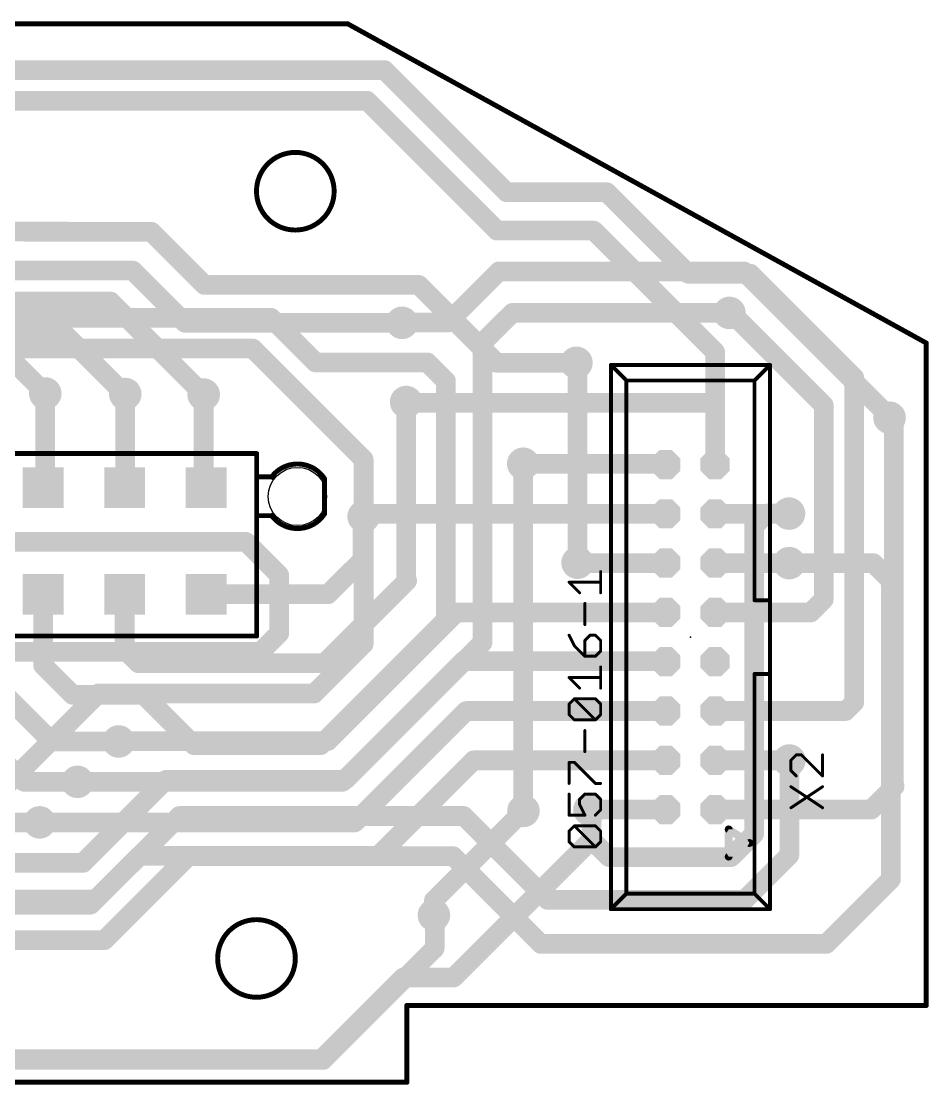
# Model space of a CAD drawing. Extents: x -4 to 118, y -3 to 69.
# Drawn here: x 71.3 to 118.1, y -2.8 to 52 of the extents above; entities that cross this region are included whole.
import ezdxf

# ---------------------------------------------------------------- set-up
doc = ezdxf.new("R2010")
doc.units = 0
for name, color, linetype in [('1', 22, 'CONTINUOUS'), ('16', 175, 'CONTINUOUS'), ('17', 82, 'CONTINUOUS'), ('18', 82, 'CONTINUOUS'), ('20', 7, 'CONTINUOUS'), ('21', 253, 'CONTINUOUS'), ('22', 253, 'CONTINUOUS'), ('23', 7, 'CONTINUOUS'), ('25', 253, 'CONTINUOUS'), ('27', 253, 'CONTINUOUS')]:
    doc.layers.add(name, color=color, linetype=linetype)

# ---------------------------------------------------------------- blocks, each defined once
blk = doc.blocks.new('SQUAREP')
blk.add_solid([(-0.5, -0.5), (0.5, -0.5), (-0.5, 0.5), (0.5, 0.5)])
blk = doc.blocks.new('OCTAGONP')
at = {"const_width": 0.5}
blk.add_lwpolyline([(-0.25, -0.1036), (-0.25, 0.1036), (-0.1036, 0.25), (0.1036, 0.25), (0.25, 0.1036), (0.25, -0.1036), (0.1036, -0.25), (-0.1036, -0.25), (-0.25, -0.1036), (-0.25, 0.1036)], dxfattribs=at)
blk = doc.blocks.new('ROUNDV')
at = {"const_width": 0.5}
blk.add_lwpolyline([(0, -0.25, 1), (0, 0.25, 1), (0, -0.25)], format="xyb", dxfattribs=at)

msp = doc.modelspace()

# ---------------------------------------------------------------- linework, layer by layer
at = {"layer": '1', "const_width": 1.016}
for points in [[(95.94, 39.13), (93.3, 36.49)], [(108.56, 39.13), (95.94, 39.13)], [(116.06, 31.63), (108.56, 39.13)], [(96.63, 36.99), (95.09, 35.45)], [(96.63, 36.99), (107.81, 36.99)], [(84.19, 36.74), (70.12, 36.74)], [(86.49, 34.44), (84.19, 36.74)], [(90.96, 36.49), (90.95, 36.48)], [(93.3, 36.49), (90.96, 36.49)], [(82.11, 35.16), (69.13, 35.16)], [(82.11, 35.16), (83.25, 35.16)], [(83.25, 35.16), (88.97, 29.44)], [(95.09, 35.45), (95.09, 20)], [(92.25, 34.44), (86.49, 34.44)], [(93.21, 33.48), (92.25, 34.44)], [(99.99, 34.36), (99.93, 34.42)], [(99.99, 24.12), (99.99, 34.36)], [(93.21, 21.17), (93.21, 33.48)], [(72.57, 32.84), (72.57, 28.102)], [(76.69, 32.81), (76.69, 28.022)], [(80.73, 32.78), (80.73, 28.122)], [(91.16, 32.4), (91.16, 23.24)], [(116.06, 31.59), (116.06, 31.63)], [(88.97, 29.44), (88.97, 26.5)], [(97.19, 29.22), (97.19, 11.34)], [(72.57, 28.102), (72.46, 27.992)], [(76.69, 28.022), (76.66, 27.992)], [(80.73, 28.122), (80.86, 27.992)], [(88.92, 26.45), (88.97, 26.5)], [(88.92, 24.28), (88.92, 26.45)], [(109.73, 26.65), (109.08, 26)], [(110.88, 26.65), (109.73, 26.65)], [(109.08, 26), (109.08, 10.14)], [(87.132, 22.492), (88.92, 24.28)], [(115.22, 24.1), (110.89, 24.1)], [(116.13, 23.19), (115.22, 24.1)], [(91.21, 23.19), (86.96, 18.94)], [(91.16, 23.24), (91.21, 23.19)], [(116.13, 7.81), (116.13, 23.19)], [(72.46, 22.492), (72.46, 18.83)], [(76.66, 22.492), (76.66, 19.65)], [(80.86, 22.492), (87.132, 22.492)], [(86.76, 14.72), (93.21, 21.17)], [(95.09, 20), (88.025, 12.935)], [(76.66, 19.65), (77.37, 18.94)], [(72.46, 18.83), (73.98, 17.31)], [(77.37, 18.94), (86.96, 18.94)], [(71.49, 12.83), (66.87, 17.45)], [(72.9, 14.91), (70.36, 17.45)], [(73.98, 17.31), (77.64, 17.31)], [(77.64, 17.31), (80.23, 14.72)], [(76.35, 14.91), (72.9, 14.91)], [(86.76, 14.72), (80.23, 14.72)], [(110.9, 9.05), (110.9, 13.93)], [(74.23, 12.83), (71.49, 12.83)], [(74.51, 8.65), (78.795, 12.935)], [(88.025, 12.935), (78.795, 12.935)], [(75.17, 6.76), (79.48, 11.07)], [(79.48, 11.07), (94.12, 11.07)], [(94.12, 11.07), (98.44, 6.75)], [(97.19, 11.34), (97.2, 11.33)], [(100.66, 11.398), (100.6, 11.398)], [(100.71, 11.348), (100.66, 11.398)], [(100.71, 9.85), (100.71, 11.348)], [(72.28, 10.74), (70.17, 10.74)], [(109.08, 10.14), (107.89, 8.95)], [(101.61, 8.95), (100.71, 9.85)], [(75.61, 4.67), (79.94, 9)], [(79.94, 9), (93.58, 9)], [(93.58, 9), (98.1, 4.48)], [(107.89, 8.95), (101.61, 8.95)], [(108.6, 6.75), (110.9, 9.05)], [(74.51, 8.65), (69.11, 8.65)], [(112.8, 4.48), (116.13, 7.81)], [(68.24, 6.76), (75.17, 6.76)], [(98.44, 6.75), (108.6, 6.75)], [(92.63, 5.92), (92.59, 5.96)], [(92.63, 4.25), (92.63, 5.92)], [(57.98, 4.67), (75.61, 4.67)], [(98.1, 4.48), (112.8, 4.48)], [(86.88, -1.5), (92.63, 4.25)], [(46.5, -1.5), (86.88, -1.5)]]:
    msp.add_lwpolyline(points, dxfattribs=at)
at = {"layer": '1', "const_width": 0.508}
for points in [[(95.94, 39.384, 1), (95.94, 38.876)], [(96.1196, 38.9504, 1), (95.7604, 39.3096)], [(108.7396, 39.3096, 1), (108.3804, 38.9504)], [(108.56, 38.876, 1), (108.56, 39.384)], [(96.63, 37.244, 1), (96.63, 36.736)], [(96.8096, 36.8104, 1), (96.4504, 37.1696)], [(107.81, 36.736, 1), (107.81, 37.244)], [(84.3696, 36.9196, 1), (84.0104, 36.5604)], [(84.19, 36.486, 1), (84.19, 36.994)], [(90.7704, 36.6596, 1), (91.1296, 36.3004)], [(90.96, 36.744, 1), (90.96, 36.236)], [(91.1396, 36.3104, 1), (90.7804, 36.6696)], [(93.1204, 36.6696, 1), (93.4796, 36.3104)], [(93.3, 36.236, 1), (93.3, 36.744)], [(82.11, 35.414, 1), (82.11, 34.906)], [(82.11, 34.906, 1), (82.11, 35.414)], [(83.4296, 35.3396, 1), (83.0704, 34.9804)], [(83.25, 34.906, 1), (83.25, 35.414)], [(95.344, 35.45, 1), (94.836, 35.45)], [(94.9104, 35.6296, 1), (95.2696, 35.2704)], [(86.49, 34.694, 1), (86.49, 34.186)], [(86.3104, 34.2604, 1), (86.6696, 34.6196)], [(92.4296, 34.6196, 1), (92.0704, 34.2604)], [(92.25, 34.186, 1), (92.25, 34.694)], [(100.1096, 34.5996, 1), (99.7504, 34.2404)], [(100.244, 34.36, 1), (99.736, 34.36)], [(99.8104, 34.1804, 1), (100.1696, 34.5396)], [(93.464, 33.48, 1), (92.956, 33.48)], [(93.0304, 33.3004, 1), (93.3896, 33.6596)], [(72.824, 32.84, 1), (72.316, 32.84)], [(76.944, 32.81, 1), (76.436, 32.81)], [(80.984, 32.78, 1), (80.476, 32.78)], [(91.414, 32.4, 1), (90.906, 32.4)], [(116.314, 31.63, 1), (115.806, 31.63)], [(115.806, 31.59, 1), (116.314, 31.59)], [(115.8804, 31.4504, 1), (116.2396, 31.8096)], [(89.224, 29.44, 1), (88.716, 29.44)], [(88.7904, 29.2604, 1), (89.1496, 29.6196)], [(97.444, 29.22, 1), (96.936, 29.22)], [(72.7496, 27.9224, 1), (72.3904, 28.2816)], [(76.8696, 27.8424, 1), (76.5104, 28.2016)], [(80.9096, 28.3016, 1), (80.5504, 27.9424)], [(72.2804, 28.1716, 1), (72.6396, 27.8124)], [(72.316, 28.102, 1), (72.824, 28.102)], [(76.4804, 28.1716, 1), (76.8396, 27.8124)], [(76.436, 28.022, 1), (76.944, 28.022)], [(80.476, 28.122, 1), (80.984, 28.122)], [(80.6804, 27.8124, 1), (81.0396, 28.1716)], [(89.174, 26.45, 1), (88.666, 26.45)], [(88.7404, 26.6296, 1), (89.0996, 26.2704)], [(89.1496, 26.3204, 1), (88.7904, 26.6796)], [(109.73, 26.904, 1), (109.73, 26.396)], [(109.9096, 26.4704, 1), (109.5504, 26.8296)], [(110.88, 26.396, 1), (110.88, 26.904)], [(88.716, 26.5, 1), (89.224, 26.5)], [(109.334, 26, 1), (108.826, 26)], [(108.9004, 26.1796, 1), (109.2596, 25.8204)], [(89.0996, 24.1004, 1), (88.7404, 24.4596)], [(88.666, 24.28, 1), (89.174, 24.28)], [(99.736, 24.12, 1), (100.244, 24.12)], [(110.89, 24.354, 1), (110.89, 23.846)], [(115.3996, 24.2796, 1), (115.0404, 23.9204)], [(115.22, 23.846, 1), (115.22, 24.354)], [(91.3396, 23.4196, 1), (90.9804, 23.0604)], [(91.3896, 23.0104, 1), (91.0304, 23.3696)], [(91.0304, 23.0104, 1), (91.3896, 23.3696)], [(116.384, 23.19, 1), (115.876, 23.19)], [(115.9504, 23.0104, 1), (116.3096, 23.3696)], [(90.906, 23.24, 1), (91.414, 23.24)], [(72.714, 22.492, 1), (72.206, 22.492)], [(76.914, 22.492, 1), (76.406, 22.492)], [(80.86, 22.746, 1), (80.86, 22.238)], [(86.9524, 22.6716, 1), (87.3116, 22.3124)], [(87.132, 22.238, 1), (87.132, 22.746)], [(92.956, 21.17, 1), (93.464, 21.17)], [(93.3896, 20.9904, 1), (93.0304, 21.3496)], [(95.2696, 19.8204, 1), (94.9104, 20.1796)], [(76.8396, 19.8296, 1), (76.4804, 19.4704)], [(76.406, 19.65, 1), (76.914, 19.65)], [(94.836, 20, 1), (95.344, 20)], [(72.6396, 19.0096, 1), (72.2804, 18.6504)], [(77.37, 19.194, 1), (77.37, 18.686)], [(77.1904, 18.7604, 1), (77.5496, 19.1196)], [(86.7804, 19.1196, 1), (87.1396, 18.7604)], [(86.96, 18.686, 1), (86.96, 19.194)], [(72.206, 18.83, 1), (72.714, 18.83)], [(73.98, 17.564, 1), (73.98, 17.056)], [(73.8004, 17.1304, 1), (74.1596, 17.4896)], [(77.8196, 17.4896, 1), (77.4604, 17.1304)], [(77.64, 17.056, 1), (77.64, 17.564)], [(72.9, 15.164, 1), (72.9, 14.656)], [(72.7204, 14.7304, 1), (73.0796, 15.0896)], [(76.35, 14.656, 1), (76.35, 15.164)], [(80.23, 14.974, 1), (80.23, 14.466)], [(80.0504, 14.5404, 1), (80.4096, 14.8996)], [(86.5804, 14.8996, 1), (86.9396, 14.5404)], [(86.76, 14.466, 1), (86.76, 14.974)], [(111.154, 13.93, 1), (110.646, 13.93)], [(71.49, 13.084, 1), (71.49, 12.576)], [(71.3104, 12.6504, 1), (71.6696, 13.0096)], [(74.23, 12.576, 1), (74.23, 13.084)], [(78.795, 13.189, 1), (78.795, 12.681)], [(78.9746, 12.7554, 1), (78.6154, 13.1146)], [(87.8454, 13.1146, 1), (88.2046, 12.7554)], [(88.025, 12.681, 1), (88.025, 13.189)], [(79.48, 11.324, 1), (79.48, 10.816)], [(79.6596, 10.8904, 1), (79.3004, 11.2496)], [(94.2996, 11.2496, 1), (93.9404, 10.8904)], [(94.12, 10.816, 1), (94.12, 11.324)], [(97.3696, 11.5196, 1), (97.0104, 11.1604)], [(96.936, 11.34, 1), (97.444, 11.34)], [(97.0204, 11.1504, 1), (97.3796, 11.5096)], [(100.6, 11.652, 1), (100.6, 11.144)], [(100.8396, 11.5776, 1), (100.4804, 11.2184)], [(100.964, 11.348, 1), (100.456, 11.348)], [(100.5304, 11.1684, 1), (100.8896, 11.5276)], [(100.66, 11.144, 1), (100.66, 11.652)], [(72.28, 10.486, 1), (72.28, 10.994)], [(109.2596, 9.9604, 1), (108.9004, 10.3196)], [(100.8896, 10.0296, 1), (100.5304, 9.6704)], [(100.456, 9.85, 1), (100.964, 9.85)], [(108.826, 10.14, 1), (109.334, 10.14)], [(79.94, 9.254, 1), (79.94, 8.746)], [(80.1196, 8.8204, 1), (79.7604, 9.1796)], [(93.7596, 9.1796, 1), (93.4004, 8.8204)], [(93.58, 8.746, 1), (93.58, 9.254)], [(101.61, 9.204, 1), (101.61, 8.696)], [(101.4304, 8.7704, 1), (101.7896, 9.1296)], [(107.7104, 9.1296, 1), (108.0696, 8.7704)], [(107.89, 8.696, 1), (107.89, 9.204)], [(111.0796, 8.8704, 1), (110.7204, 9.2296)], [(74.3304, 8.8296, 1), (74.6896, 8.4704)], [(74.51, 8.396, 1), (74.51, 8.904)], [(110.646, 9.05, 1), (111.154, 9.05)], [(116.3096, 7.6304, 1), (115.9504, 7.9896)], [(115.876, 7.81, 1), (116.384, 7.81)], [(74.9904, 6.9396, 1), (75.3496, 6.5804)], [(75.17, 6.506, 1), (75.17, 7.014)], [(98.44, 7.004, 1), (98.44, 6.496)], [(98.2604, 6.5704, 1), (98.6196, 6.9296)], [(108.4204, 6.9296, 1), (108.7796, 6.5704)], [(108.6, 6.496, 1), (108.6, 7.004)], [(92.7696, 6.1396, 1), (92.4104, 5.7804)], [(92.884, 5.92, 1), (92.376, 5.92)], [(92.4504, 5.7404, 1), (92.8096, 6.0996)], [(75.4304, 4.8496, 1), (75.7896, 4.4904)], [(75.61, 4.416, 1), (75.61, 4.924)], [(98.1, 4.734, 1), (98.1, 4.226)], [(112.8, 4.226, 1), (112.8, 4.734)], [(92.376, 4.25, 1), (92.884, 4.25)], [(92.8096, 4.0704, 1), (92.4504, 4.4296)], [(97.9204, 4.3004, 1), (98.2796, 4.6596)], [(112.6204, 4.6596, 1), (112.9796, 4.3004)], [(86.7004, -1.3204, 1), (87.0596, -1.6796)], [(86.88, -1.754, 1), (86.88, -1.246)]]:
    msp.add_lwpolyline(points, format="xyb", dxfattribs=at)
at = {"layer": '16', "const_width": 1.016}
for points in [[(66.42, 49.5), (90.04, 49.5)], [(90.04, 49.5), (96.33, 43.21)], [(65.31, 47.92), (89.15, 47.92)], [(89.15, 47.92), (95.84, 41.23)], [(96.33, 43.21), (101.49, 43.21)], [(101.49, 43.21), (105.69, 39.01)], [(61.27, 41.19), (78.03, 41.17)], [(78.03, 41.17), (80.77, 38.43)], [(95.84, 41.23), (100.82, 41.23)], [(107.074, 34.976), (100.82, 41.23)], [(77.08, 39.17), (60.15, 39.17)], [(79.77, 36.48), (77.08, 39.17)], [(105.69, 39.01), (108.89, 39.01)], [(108.89, 39.01), (114.24, 33.66)], [(80.77, 38.43), (91.81, 38.43)], [(95.82, 34.42), (91.81, 38.43)], [(60.92, 37.57), (75.94, 37.57)], [(75.94, 37.57), (80.73, 32.78)], [(107.91, 36.99), (107.81, 36.99)], [(112.67, 32.23), (107.91, 36.99)], [(90.95, 36.48), (79.77, 36.48)], [(61.67, 36.07), (73.39, 36.07)], [(73.39, 36.07), (76.67, 32.79)], [(70.75, 34.67), (72.49, 32.93)], [(107.074, 32.35), (107.074, 34.976)], [(99.93, 34.42), (95.82, 34.42)], [(114.24, 33.66), (114.24, 16.92)], [(72.49, 32.93), (72.49, 32.92)], [(72.49, 32.92), (72.57, 32.84)], [(76.67, 32.79), (76.69, 32.81)], [(91.21, 32.35), (91.16, 32.4)], [(107.074, 32.35), (91.21, 32.35)], [(107.074, 29.178), (107.074, 32.35)], [(112.67, 22.23), (112.67, 32.23)], [(116.06, 31.59), (116.28, 31.37)], [(116.28, 31.37), (116.28, 12.64)], [(97.19, 29.22), (104.492, 29.22)], [(104.492, 29.22), (104.534, 29.178)], [(107, 29.25), (107.074, 29.178)], [(89.108, 26.638), (88.97, 26.5)], [(88.97, 26.5), (88.97, 24.34)], [(88.97, 26.5), (88.97, 19.93)], [(104.534, 26.638), (89.108, 26.638)], [(104.5, 26.5), (104.534, 26.638)], [(107.25, 26.5), (107.074, 26.638)], [(107.074, 26.638), (110.802, 26.638)], [(110.802, 26.638), (110.82, 26.62)], [(110.82, 26.62), (110.85, 26.62)], [(110.85, 26.62), (110.88, 26.65)], [(82.91, 25.19), (42.08, 25.19)], [(84.62, 23.48), (82.91, 25.19)], [(100.012, 24.098), (99.99, 24.12)], [(104.534, 24.098), (100.012, 24.098)], [(107.076, 24.1), (107.074, 24.098)], [(107.074, 24.098), (107.25, 24)], [(110.89, 24.1), (107.076, 24.1)], [(84.62, 20.48), (84.62, 23.48)], [(111.998, 21.558), (112.67, 22.23)], [(93.758, 21.558), (87.13, 14.93)], [(104.534, 21.558), (93.758, 21.558)], [(107.25, 21.5), (107.074, 21.558)], [(107.074, 21.558), (111.998, 21.558)], [(83.67, 19.53), (84.62, 20.48)], [(88.97, 19.93), (86.42, 17.38)], [(63.85, 19.53), (83.67, 19.53)], [(87.88, 12.83), (94.1, 19.05)], [(94.1, 19.05), (104.502, 19.05)], [(104.502, 19.05), (104.534, 19.018)], [(75.31, 17.38), (65.93, 8)], [(86.42, 17.38), (75.31, 17.38)], [(114.24, 16.92), (113.798, 16.478)], [(88.51, 10.74), (94.248, 16.478)], [(94.248, 16.478), (104.534, 16.478)], [(113.798, 16.478), (107.074, 16.478)], [(76.37, 14.93), (76.35, 14.91)], [(87.13, 14.93), (76.37, 14.93)], [(89.71, 9.01), (94.638, 13.938)], [(94.638, 13.938), (104.534, 13.938)], [(107.074, 13.938), (111.052, 13.938)], [(110.93, 13.9), (110.9, 13.93)], [(111.09, 13.9), (110.93, 13.9)], [(111.052, 13.938), (111.09, 13.9)], [(74.23, 12.83), (87.88, 12.83)], [(116.32, 12.6), (115.118, 11.398)], [(116.28, 12.64), (116.32, 12.6)], [(92.59, 6.72), (97.2, 11.33)], [(100.6, 11.398), (104.534, 11.398)], [(100.71, 11.288), (100.6, 11.398)], [(100.71, 9.85), (100.71, 11.288)], [(104.5, 11.5), (104.534, 11.398)], [(107.074, 11.398), (115.118, 11.398)], [(72.28, 10.74), (88.51, 10.74)], [(93.61, 2.75), (100.71, 9.85)], [(74.9, 6.5), (77.41, 9.01)], [(77.41, 9.01), (89.71, 9.01)], [(92.59, 5.96), (92.59, 6.72)], [(47.82, 6.5), (74.9, 6.5)], [(86.81, -1.46), (91.02, 2.75)], [(91.02, 2.75), (93.61, 2.75)], [(37.77, -1.46), (86.81, -1.46)]]:
    msp.add_lwpolyline(points, dxfattribs=at)
at = {"layer": '16', "const_width": 0.508}
for points in [[(90.2196, 49.6796, 1), (89.8604, 49.3204)], [(90.04, 49.246, 1), (90.04, 49.754)], [(89.3296, 48.0996, 1), (88.9704, 47.7404)], [(89.15, 47.666, 1), (89.15, 48.174)], [(96.33, 43.464, 1), (96.33, 42.956)], [(96.1504, 43.0304, 1), (96.5096, 43.3896)], [(101.6696, 43.3896, 1), (101.3104, 43.0304)], [(101.49, 42.956, 1), (101.49, 43.464)], [(78.2096, 41.3496, 1), (77.8504, 40.9904)], [(78.0297, 40.916, 1), (78.0303, 41.424)], [(95.84, 41.484, 1), (95.84, 40.976)], [(95.6604, 41.0504, 1), (96.0196, 41.4096)], [(100.9996, 41.4096, 1), (100.6404, 41.0504)], [(100.82, 40.976, 1), (100.82, 41.484)], [(77.2596, 39.3496, 1), (76.9004, 38.9904)], [(77.08, 38.916, 1), (77.08, 39.424)], [(105.69, 39.264, 1), (105.69, 38.756)], [(109.0696, 39.1896, 1), (108.7104, 38.8304)], [(108.89, 38.756, 1), (108.89, 39.264)], [(80.77, 38.684, 1), (80.77, 38.176)], [(91.9896, 38.6096, 1), (91.6304, 38.2504)], [(91.81, 38.176, 1), (91.81, 38.684)], [(105.5104, 38.8304, 1), (105.8696, 39.1896)], [(80.5904, 38.2504, 1), (80.9496, 38.6096)], [(76.1196, 37.7496, 1), (75.7604, 37.3904)], [(75.94, 37.316, 1), (75.94, 37.824)], [(107.81, 37.244, 1), (107.81, 36.736)], [(108.0896, 37.1696, 1), (107.7304, 36.8104)], [(107.91, 36.736, 1), (107.91, 37.244)], [(79.77, 36.734, 1), (79.77, 36.226)], [(79.5904, 36.3004, 1), (79.9496, 36.6596)], [(90.95, 36.226, 1), (90.95, 36.734)], [(73.5696, 36.2496, 1), (73.2104, 35.8904)], [(73.39, 35.816, 1), (73.39, 36.324)], [(107.328, 34.976, 1), (106.82, 34.976)], [(106.8944, 34.7964, 1), (107.2536, 35.1556)], [(95.82, 34.674, 1), (95.82, 34.166)], [(95.6404, 34.2404, 1), (95.9996, 34.5996)], [(99.93, 34.166, 1), (99.93, 34.674)], [(114.494, 33.66, 1), (113.986, 33.66)], [(114.0604, 33.4804, 1), (114.4196, 33.8396)], [(72.744, 32.93, 1), (72.236, 32.93)], [(72.6696, 33.0996, 1), (72.3104, 32.7404)], [(72.236, 32.92, 1), (72.744, 32.92)], [(72.3104, 32.7504, 1), (72.6696, 33.1096)], [(72.3904, 32.6604, 1), (72.7496, 33.0196)], [(76.4904, 32.9696, 1), (76.8496, 32.6104)], [(76.4904, 32.6104, 1), (76.8496, 32.9696)], [(76.8696, 32.6304, 1), (76.5104, 32.9896)], [(80.5504, 32.6004, 1), (80.9096, 32.9596)], [(91.3396, 32.5796, 1), (90.9804, 32.2204)], [(91.21, 32.604, 1), (91.21, 32.096)], [(91.0304, 32.1704, 1), (91.3896, 32.5296)], [(107.328, 32.35, 1), (106.82, 32.35)], [(106.82, 32.35, 1), (107.328, 32.35)], [(107.074, 32.096, 1), (107.074, 32.604)], [(112.924, 32.23, 1), (112.416, 32.23)], [(112.4904, 32.0504, 1), (112.8496, 32.4096)], [(116.2396, 31.7696, 1), (115.8804, 31.4104)], [(116.534, 31.37, 1), (116.026, 31.37)], [(116.1004, 31.1904, 1), (116.4596, 31.5496)], [(97.19, 29.474, 1), (97.19, 28.966)], [(104.6716, 29.3996, 1), (104.3124, 29.0404)], [(104.3544, 28.9984, 1), (104.7136, 29.3576)], [(104.492, 28.966, 1), (104.492, 29.474)], [(107.1771, 29.432, 1), (106.8229, 29.068)], [(106.8969, 28.996, 1), (107.2511, 29.36)], [(106.82, 29.178, 1), (107.328, 29.178)], [(89.224, 26.5, 1), (88.716, 26.5)], [(89.224, 26.5, 1), (88.716, 26.5)], [(88.7904, 26.6796, 1), (89.1496, 26.3204)], [(89.108, 26.892, 1), (89.108, 26.384)], [(89.2876, 26.4584, 1), (88.9284, 26.8176)], [(104.7806, 26.5772, 1), (104.2874, 26.6988)], [(104.534, 26.384, 1), (104.534, 26.892)], [(107.2307, 26.8379, 1), (106.9173, 26.4381)], [(107.074, 26.892, 1), (107.074, 26.384)], [(107.0933, 26.3001, 1), (107.4067, 26.6999)], [(110.9816, 26.8176, 1), (110.6224, 26.4584)], [(110.82, 26.874, 1), (110.82, 26.366)], [(110.6704, 26.7996, 1), (111.0296, 26.4404)], [(110.6404, 26.4404, 1), (110.9996, 26.7996)], [(111.0596, 26.4704, 1), (110.7004, 26.8296)], [(110.802, 26.384, 1), (110.802, 26.892)], [(110.85, 26.366, 1), (110.85, 26.874)], [(104.2534, 26.5608, 1), (104.7466, 26.4392)], [(83.0896, 25.3696, 1), (82.7304, 25.0104)], [(82.91, 24.936, 1), (82.91, 25.444)], [(88.716, 24.34, 1), (89.224, 24.34)], [(100.1696, 24.2996, 1), (99.8104, 23.9404)], [(100.012, 24.352, 1), (100.012, 23.844)], [(99.8324, 23.9184, 1), (100.1916, 24.2776)], [(104.534, 23.844, 1), (104.534, 24.352)], [(107.1976, 24.3199, 1), (106.9504, 23.8761)], [(106.8944, 24.2776, 1), (107.2536, 23.9184)], [(107.076, 24.354, 1), (107.076, 23.846)], [(107.2556, 23.9204, 1), (106.8964, 24.2796)], [(107.1264, 23.7781, 1), (107.3736, 24.2219)], [(110.89, 23.846, 1), (110.89, 24.354)], [(84.874, 23.48, 1), (84.366, 23.48)], [(84.4404, 23.3004, 1), (84.7996, 23.6596)], [(112.416, 22.23, 1), (112.924, 22.23)], [(112.8496, 22.0504, 1), (112.4904, 22.4096)], [(93.758, 21.812, 1), (93.758, 21.304)], [(93.9376, 21.3784, 1), (93.5784, 21.7376)], [(104.534, 21.304, 1), (104.534, 21.812)], [(107.1535, 21.7992, 1), (106.9945, 21.3168)], [(107.074, 21.812, 1), (107.074, 21.304)], [(107.1705, 21.2588, 1), (107.3295, 21.7412)], [(111.8184, 21.7376, 1), (112.1776, 21.3784)], [(111.998, 21.304, 1), (111.998, 21.812)], [(84.7996, 20.3004, 1), (84.4404, 20.6596)], [(84.366, 20.48, 1), (84.874, 20.48)], [(89.1496, 19.7504, 1), (88.7904, 20.1096)], [(83.4904, 19.7096, 1), (83.8496, 19.3504)], [(83.67, 19.276, 1), (83.67, 19.784)], [(88.716, 19.93, 1), (89.224, 19.93)], [(94.1, 19.304, 1), (94.1, 18.796)], [(94.2796, 18.8704, 1), (93.9204, 19.2296)], [(104.6816, 19.2296, 1), (104.3224, 18.8704)], [(104.3544, 18.8384, 1), (104.7136, 19.1976)], [(104.502, 18.796, 1), (104.502, 19.304)], [(75.31, 17.634, 1), (75.31, 17.126)], [(75.4896, 17.2004, 1), (75.1304, 17.5596)], [(86.2404, 17.5596, 1), (86.5996, 17.2004)], [(86.42, 17.126, 1), (86.42, 17.634)], [(113.986, 16.92, 1), (114.494, 16.92)], [(114.4196, 16.7404, 1), (114.0604, 17.0996)], [(94.248, 16.732, 1), (94.248, 16.224)], [(94.4276, 16.2984, 1), (94.0684, 16.6576)], [(104.534, 16.224, 1), (104.534, 16.732)], [(107.074, 16.732, 1), (107.074, 16.224)], [(113.6184, 16.6576, 1), (113.9776, 16.2984)], [(113.798, 16.224, 1), (113.798, 16.732)], [(76.1704, 15.0896, 1), (76.5296, 14.7304)], [(76.37, 15.184, 1), (76.37, 14.676)], [(76.5496, 14.7504, 1), (76.1904, 15.1096)], [(86.9504, 15.1096, 1), (87.3096, 14.7504)], [(87.13, 14.676, 1), (87.13, 15.184)], [(94.638, 14.192, 1), (94.638, 13.684)], [(94.8176, 13.7584, 1), (94.4584, 14.1176)], [(104.534, 13.684, 1), (104.534, 14.192)], [(107.074, 14.192, 1), (107.074, 13.684)], [(111.0796, 14.1096, 1), (110.7204, 13.7504)], [(110.93, 14.154, 1), (110.93, 13.646)], [(110.7504, 13.7204, 1), (111.1096, 14.0796)], [(111.2316, 14.1176, 1), (110.8724, 13.7584)], [(110.9104, 13.7204, 1), (111.2696, 14.0796)], [(111.052, 13.684, 1), (111.052, 14.192)], [(111.09, 13.646, 1), (111.09, 14.154)], [(74.23, 13.084, 1), (74.23, 12.576)], [(87.7004, 13.0096, 1), (88.0596, 12.6504)], [(87.88, 12.576, 1), (87.88, 13.084)], [(116.4596, 12.8196, 1), (116.1004, 12.4604)], [(116.026, 12.64, 1), (116.534, 12.64)], [(116.4996, 12.4204, 1), (116.1404, 12.7796)], [(116.1404, 12.4204, 1), (116.4996, 12.7796)], [(97.3796, 11.1504, 1), (97.0204, 11.5096)], [(100.6, 11.652, 1), (100.6, 11.144)], [(100.7796, 11.5776, 1), (100.4204, 11.2184)], [(100.964, 11.288, 1), (100.456, 11.288)], [(100.5304, 11.1084, 1), (100.8896, 11.4676)], [(104.741, 11.5803, 1), (104.259, 11.4197)], [(104.293, 11.3177, 1), (104.775, 11.4783)], [(104.534, 11.144, 1), (104.534, 11.652)], [(107.074, 11.652, 1), (107.074, 11.144)], [(114.9384, 11.5776, 1), (115.2976, 11.2184)], [(115.118, 11.144, 1), (115.118, 11.652)], [(72.28, 10.994, 1), (72.28, 10.486)], [(88.3304, 10.9196, 1), (88.6896, 10.5604)], [(88.51, 10.486, 1), (88.51, 10.994)], [(100.456, 9.85, 1), (100.964, 9.85)], [(100.8896, 9.6704, 1), (100.5304, 10.0296)], [(77.41, 9.264, 1), (77.41, 8.756)], [(77.5896, 8.8304, 1), (77.2304, 9.1896)], [(89.5304, 9.1896, 1), (89.8896, 8.8304)], [(89.71, 8.756, 1), (89.71, 9.264)], [(92.844, 6.72, 1), (92.336, 6.72)], [(92.4104, 6.8996, 1), (92.7696, 6.5404)], [(74.7204, 6.6796, 1), (75.0796, 6.3204)], [(74.9, 6.246, 1), (74.9, 6.754)], [(92.336, 5.96, 1), (92.844, 5.96)], [(91.02, 3.004, 1), (91.02, 2.496)], [(91.1996, 2.5704, 1), (90.8404, 2.9296)], [(93.4304, 2.9296, 1), (93.7896, 2.5704)], [(93.61, 2.496, 1), (93.61, 3.004)], [(86.6304, -1.2804, 1), (86.9896, -1.6396)], [(86.81, -1.714, 1), (86.81, -1.206)]]:
    msp.add_lwpolyline(points, format="xyb", dxfattribs=at)
at = {"layer": '20', "const_width": 0.254}
for points in [[(65.48, 51.89), (88.14, 51.89)], [(88.14, 51.89), (88.16, 51.89)], [(88.14, 51.89), (117.95, 35.44)], [(117.95, 1.31), (117.95, 35.44)], [(91.19, -2.65), (91.19, 1.31)], [(91.19, 1.31), (117.95, 1.31)], [(117.95, 1.3), (117.95, 1.31)], [(33.72, -2.65), (91.19, -2.65)], [(91.19, -2.65), (91.2, -2.65)]]:
    msp.add_lwpolyline(points, dxfattribs=at)
at = {"layer": '20'}
for points, const_width in [([(88.14, 51.9535, 1), (88.14, 51.8265)], 0.127), ([(88.1707, 51.9456, 1), (88.1093, 51.8344)], 0.127), ([(88.14, 51.8265, 1), (88.14, 51.9535)], 0.127), ([(88.16, 51.8265, 1), (88.16, 51.9535)], 0.127), ([(85.45, 41.26, 1), (85.45, 45.26, 1), (85.45, 41.26)], 0.254), ([(118.0135, 35.44, 1), (117.8865, 35.44)], 0.127), ([(117.9193, 35.3844, 1), (117.9807, 35.4956)], 0.127), ([(83.45, 1.73, 1), (83.45, 5.73, 1), (83.45, 1.73)], 0.254), ([(91.2535, 1.31, 1), (91.1265, 1.31)], 0.127), ([(91.19, 1.3735, 1), (91.19, 1.2465)], 0.127), ([(118.0135, 1.31, 1), (117.8865, 1.31)], 0.127), ([(117.8865, 1.31, 1), (118.0135, 1.31)], 0.127), ([(117.8865, 1.3, 1), (118.0135, 1.3)], 0.127), ([(117.95, 1.2465, 1), (117.95, 1.3735)], 0.127), ([(91.19, -2.5865, 1), (91.19, -2.7135)], 0.127), ([(91.1265, -2.65, 1), (91.2535, -2.65)], 0.127), ([(91.19, -2.7135, 1), (91.19, -2.5865)], 0.127), ([(91.2, -2.7135, 1), (91.2, -2.5865)], 0.127)]:
    msp.add_lwpolyline(points, format="xyb", dxfattribs=dict(at, const_width=const_width))
msp.add_circle((85.56, 27.532), 1.5, dxfattribs=at)
at = {"layer": '21'}
for points, const_width in [([(109.904, 34.308), (101.704, 34.308)], 0.2032), ([(101.704, 34.308), (101.704, 6.268)], 0.2032), ([(101.704, 34.308), (102.504, 33.508)], 0.2032), ([(109.104, 33.508), (109.904, 34.308)], 0.2032), ([(109.904, 6.268), (109.904, 34.308)], 0.2032), ([(102.504, 7.068), (102.504, 33.508)], 0.2032), ([(102.504, 33.508), (109.104, 33.508)], 0.2032), ([(109.104, 33.508), (109.104, 22.188)], 0.2032), ([(109.124, 22.188), (109.834, 22.188)], 0.2032), ([(109.104, 18.388), (109.104, 7.068)], 0.2032), ([(109.124, 18.388), (109.834, 18.388)], 0.2032), ([(108.844, 9.678), (107.774, 10.378)], 0.4064), ([(107.774, 10.378), (107.774, 8.978)], 0.4064), ([(107.774, 8.978), (108.844, 9.678)], 0.4064), ([(101.704, 6.268), (102.504, 7.068)], 0.2032), ([(109.104, 7.068), (102.504, 7.068)], 0.2032), ([(109.904, 6.268), (109.104, 7.068)], 0.2032), ([(109.904, 6.268), (101.704, 6.268)], 0.2032)]:
    msp.add_lwpolyline(points, dxfattribs=dict(at, const_width=const_width))
for points, const_width in [([(101.704, 34.3588, 1), (101.704, 34.2572)], 0.1016), ([(101.7548, 34.308, 1), (101.6532, 34.308)], 0.1016), ([(101.7399, 34.3439, 1), (101.6681, 34.2721)], 0.1016), ([(109.9548, 34.308, 1), (109.8532, 34.308)], 0.1016), ([(109.9399, 34.2721, 1), (109.8681, 34.3439)], 0.1016), ([(109.904, 34.2572, 1), (109.904, 34.3588)], 0.1016), ([(102.5548, 33.508, 1), (102.4532, 33.508)], 0.1016), ([(102.504, 33.5588, 1), (102.504, 33.4572)], 0.1016), ([(102.4681, 33.4721, 1), (102.5399, 33.5439)], 0.1016), ([(109.1548, 33.508, 1), (109.0532, 33.508)], 0.1016), ([(109.0681, 33.5439, 1), (109.1399, 33.4721)], 0.1016), ([(109.104, 33.4572, 1), (109.104, 33.5588)], 0.1016), ([(109.0532, 22.188, 1), (109.1548, 22.188)], 0.1016), ([(109.124, 22.2388, 1), (109.124, 22.1372)], 0.1016), ([(109.834, 22.1372, 1), (109.834, 22.2388)], 0.1016), ([(109.1548, 18.388, 1), (109.0532, 18.388)], 0.1016), ([(109.124, 18.4388, 1), (109.124, 18.3372)], 0.1016), ([(109.834, 18.3372, 1), (109.834, 18.4388)], 0.1016), ([(107.8296, 10.463, 1), (107.7184, 10.293)], 0.2032), ([(107.8756, 10.378, 1), (107.6724, 10.378)], 0.2032), ([(108.8996, 9.593, 1), (108.7884, 9.763)], 0.2032), ([(108.7884, 9.593, 1), (108.8996, 9.763)], 0.2032), ([(107.7184, 9.063, 1), (107.8296, 8.893)], 0.2032), ([(107.6724, 8.978, 1), (107.8756, 8.978)], 0.2032), ([(102.504, 7.1188, 1), (102.504, 7.0172)], 0.1016), ([(102.5399, 7.0321, 1), (102.4681, 7.1039)], 0.1016), ([(109.1399, 7.1039, 1), (109.0681, 7.0321)], 0.1016), ([(109.104, 7.0172, 1), (109.104, 7.1188)], 0.1016), ([(102.4532, 7.068, 1), (102.5548, 7.068)], 0.1016), ([(109.0532, 7.068, 1), (109.1548, 7.068)], 0.1016), ([(101.704, 6.3188, 1), (101.704, 6.2172)], 0.1016), ([(101.6681, 6.3039, 1), (101.7399, 6.2321)], 0.1016), ([(101.6532, 6.268, 1), (101.7548, 6.268)], 0.1016), ([(109.8532, 6.268, 1), (109.9548, 6.268)], 0.1016), ([(109.8681, 6.2321, 1), (109.9399, 6.3039)], 0.1016), ([(109.904, 6.2172, 1), (109.904, 6.3188)], 0.1016)]:
    msp.add_lwpolyline(points, format="xyb", dxfattribs=dict(at, const_width=const_width))
at = {"layer": '22', "const_width": 0.254}
for points in [[(83.46, 29.742), (48.86, 29.742)], [(83.46, 20.342), (83.46, 29.742)], [(84.26, 28.542), (83.56, 28.542)], [(86.96, 28.442), (86.96, 26.642)], [(84.26, 26.542), (83.56, 26.542)], [(48.86, 20.342), (83.46, 20.342)]]:
    msp.add_lwpolyline(points, dxfattribs=at)
at = {"layer": '22'}
for points, const_width in [([(83.5235, 29.742, 1), (83.3965, 29.742)], 0.127), ([(83.46, 29.6785, 1), (83.46, 29.8055)], 0.127), ([(86.96, 28.442, 0.546), (84.16, 28.442)], 0.254), ([(83.56, 28.6055, 1), (83.56, 28.4785)], 0.127), ([(84.26, 28.4785, 1), (84.26, 28.6055)], 0.127), ([(87.0235, 28.442, 1), (86.8965, 28.442)], 0.127), ([(83.56, 26.6055, 1), (83.56, 26.4785)], 0.127), ([(84.16, 26.642, 0.546), (86.96, 26.642)], 0.254), ([(84.26, 26.4785, 1), (84.26, 26.6055)], 0.127), ([(86.8965, 26.642, 1), (87.0235, 26.642)], 0.127), ([(83.3965, 20.342, 1), (83.5235, 20.342)], 0.127), ([(83.46, 20.2785, 1), (83.46, 20.4055)], 0.127)]:
    msp.add_lwpolyline(points, format="xyb", dxfattribs=dict(at, const_width=const_width))
at = {"layer": '23'}
msp.add_point((105.804, 20.288), dxfattribs=at)
at = {"layer": '25', "const_width": 0.1524}
for points in [[(111.252, 14.216), (110.9808, 13.9449)], [(111.5231, 14.216), (111.252, 14.216)], [(112.6078, 13.1314), (111.5231, 14.216)], [(112.6078, 14.216), (112.6078, 13.1314)], [(110.9808, 13.9449), (110.9808, 13.4025)], [(110.9808, 13.4025), (111.252, 13.1314)], [(110.9808, 11.4942), (112.6078, 12.5789)], [(110.9808, 12.5789), (112.6078, 11.4942)]]:
    msp.add_lwpolyline(points, dxfattribs=at)
at = {"layer": '25', "const_width": 0.0762}
for points in [[(111.252, 14.2541, 1), (111.252, 14.1779)], [(111.2789, 14.1891, 1), (111.225, 14.243)], [(111.5501, 14.243, 1), (111.4962, 14.1891)], [(111.5231, 14.1779, 1), (111.5231, 14.2541)], [(112.6459, 14.216, 1), (112.5697, 14.216)], [(111.0189, 13.9449, 1), (110.9427, 13.9449)], [(110.9539, 13.9718, 1), (111.0078, 13.9179)], [(111.0078, 13.4295, 1), (110.9539, 13.3756)], [(110.9427, 13.4025, 1), (111.0189, 13.4025)], [(111.225, 13.1044, 1), (111.2789, 13.1583)], [(112.5697, 13.1314, 1), (112.6459, 13.1314)], [(112.5809, 13.1044, 1), (112.6347, 13.1583)], [(111.0019, 12.6106, 1), (110.9597, 12.5472)], [(112.6289, 12.5472, 1), (112.5867, 12.6106)], [(110.9597, 11.5259, 1), (111.0019, 11.4625)], [(112.5867, 11.4625, 1), (112.6289, 11.5259)]]:
    msp.add_lwpolyline(points, format="xyb", dxfattribs=at)
at = {"layer": '27', "const_width": 0.1524}
for points in [[(101.1778, 22.5715), (101.1778, 23.6561)], [(100.0931, 22.5715), (99.5508, 23.1138)], [(99.5508, 23.1138), (101.1778, 23.1138)], [(100.3643, 20.9343), (100.3643, 22.019)], [(99.5508, 20.3818), (99.822, 19.8395)], [(100.6355, 20.3818), (100.3643, 20.1106)], [(100.9066, 20.3818), (100.6355, 20.3818)], [(101.1778, 20.1106), (100.9066, 20.3818)], [(99.822, 19.8395), (100.3643, 19.2971)], [(100.3643, 20.1106), (100.3643, 19.2971)], [(101.1778, 19.5683), (101.1778, 20.1106)], [(100.3643, 19.2971), (100.9066, 19.2971)], [(100.9066, 19.2971), (101.1778, 19.5683)], [(101.1778, 17.66), (101.1778, 18.7446)], [(100.0931, 17.66), (99.5508, 18.2023)], [(99.5508, 18.2023), (101.1778, 18.2023)], [(99.5508, 16.8363), (99.822, 17.1075)], [(99.822, 17.1075), (100.9066, 17.1075)], [(100.9066, 16.0228), (99.822, 17.1075)], [(100.9066, 17.1075), (101.1778, 16.8363)], [(99.5508, 16.294), (99.5508, 16.8363)], [(101.1778, 16.8363), (101.1778, 16.294)], [(99.822, 16.0228), (99.5508, 16.294)], [(100.9066, 16.0228), (99.822, 16.0228)], [(101.1778, 16.294), (100.9066, 16.0228)], [(100.3643, 14.3857), (100.3643, 15.4703)], [(99.5508, 12.7485), (99.5508, 13.8332)], [(99.5508, 13.8332), (99.822, 13.8332)], [(99.822, 13.8332), (100.9066, 12.7485)], [(100.9066, 12.7485), (101.1778, 12.7485)], [(99.5508, 12.196), (99.5508, 11.1114)], [(100.0931, 11.9249), (100.3643, 12.196)], [(100.3643, 12.196), (100.9066, 12.196)], [(100.9066, 12.196), (101.1778, 11.9249)], [(100.0931, 11.6537), (100.0931, 11.9249)], [(100.3643, 11.1114), (100.0931, 11.6537)], [(101.1778, 11.9249), (101.1778, 11.3825)], [(99.5508, 11.1114), (100.3643, 11.1114)], [(101.1778, 11.3825), (100.9066, 11.1114)], [(99.5508, 10.2877), (99.822, 10.5589)], [(99.822, 10.5589), (100.9066, 10.5589)], [(100.9066, 9.4742), (99.822, 10.5589)], [(100.9066, 10.5589), (101.1778, 10.2877)], [(99.5508, 9.7454), (99.5508, 10.2877)], [(101.1778, 10.2877), (101.1778, 9.7454)], [(99.822, 9.4742), (99.5508, 9.7454)], [(100.9066, 9.4742), (99.822, 9.4742)], [(101.1778, 9.7454), (100.9066, 9.4742)]]:
    msp.add_lwpolyline(points, dxfattribs=at)
at = {"layer": '27', "const_width": 0.0762}
for points in [[(101.2159, 23.6561, 1), (101.1397, 23.6561)], [(99.5778, 23.1407, 1), (99.5239, 23.0868)], [(99.5508, 23.1519, 1), (99.5508, 23.0757)], [(101.1778, 23.0757, 1), (101.1778, 23.1519)], [(100.0662, 22.5445, 1), (100.1201, 22.5984)], [(101.1397, 22.5715, 1), (101.2159, 22.5715)], [(100.4024, 22.019, 1), (100.3262, 22.019)], [(100.3262, 20.9343, 1), (100.4024, 20.9343)], [(99.5849, 20.3988, 1), (99.5167, 20.3648)], [(100.6355, 20.4199, 1), (100.6355, 20.3437)], [(100.6624, 20.3549, 1), (100.6085, 20.4087)], [(100.9336, 20.4087, 1), (100.8797, 20.3549)], [(100.9066, 20.3437, 1), (100.9066, 20.4199)], [(99.8489, 19.8664, 1), (99.795, 19.8125)], [(99.7879, 19.8224, 1), (99.8561, 19.8565)], [(100.4024, 20.1106, 1), (100.3262, 20.1106)], [(100.3374, 20.1376, 1), (100.3912, 20.0837)], [(101.2159, 20.1106, 1), (101.1397, 20.1106)], [(101.1509, 20.0837, 1), (101.2047, 20.1376)], [(100.3643, 19.3352, 1), (100.3643, 19.259)], [(100.3262, 19.2971, 1), (100.4024, 19.2971)], [(100.3374, 19.2702, 1), (100.3912, 19.3241)], [(100.8797, 19.3241, 1), (100.9336, 19.2702)], [(100.9066, 19.259, 1), (100.9066, 19.3352)], [(101.1397, 19.5683, 1), (101.2159, 19.5683)], [(101.2047, 19.5414, 1), (101.1509, 19.5952)], [(101.2159, 18.7446, 1), (101.1397, 18.7446)], [(99.5778, 18.2293, 1), (99.5239, 18.1754)], [(99.5508, 18.2404, 1), (99.5508, 18.1642)], [(101.1778, 18.1642, 1), (101.1778, 18.2404)], [(100.0662, 17.633, 1), (100.1201, 17.6869)], [(101.1397, 17.66, 1), (101.2159, 17.66)], [(99.8489, 17.1344, 1), (99.795, 17.0805)], [(99.822, 17.1456, 1), (99.822, 17.0694)], [(99.8489, 17.0805, 1), (99.795, 17.1344)], [(100.9336, 17.1344, 1), (100.8797, 17.0805)], [(100.9066, 17.0694, 1), (100.9066, 17.1456)], [(99.5889, 16.8363, 1), (99.5127, 16.8363)], [(99.5239, 16.8633, 1), (99.5778, 16.8094)], [(101.2159, 16.8363, 1), (101.1397, 16.8363)], [(101.1509, 16.8094, 1), (101.2047, 16.8633)], [(99.5778, 16.3209, 1), (99.5239, 16.267)], [(99.5127, 16.294, 1), (99.5889, 16.294)], [(99.822, 16.0609, 1), (99.822, 15.9847)], [(99.795, 15.9959, 1), (99.8489, 16.0498)], [(100.8797, 16.0498, 1), (100.9336, 15.9959)], [(100.8797, 15.9959, 1), (100.9336, 16.0498)], [(100.9066, 15.9847, 1), (100.9066, 16.0609)], [(101.1397, 16.294, 1), (101.2159, 16.294)], [(101.2047, 16.267, 1), (101.1509, 16.3209)], [(100.4024, 15.4703, 1), (100.3262, 15.4703)], [(100.3262, 14.3857, 1), (100.4024, 14.3857)], [(99.5889, 13.8332, 1), (99.5127, 13.8332)], [(99.5508, 13.8713, 1), (99.5508, 13.7951)], [(99.8489, 13.8601, 1), (99.795, 13.8062)], [(99.822, 13.7951, 1), (99.822, 13.8713)], [(99.5127, 12.7485, 1), (99.5889, 12.7485)], [(100.9066, 12.7866, 1), (100.9066, 12.7104)], [(100.8797, 12.7216, 1), (100.9336, 12.7755)], [(101.1778, 12.7104, 1), (101.1778, 12.7866)], [(99.5889, 12.196, 1), (99.5127, 12.196)], [(100.3643, 12.2341, 1), (100.3643, 12.1579)], [(100.3912, 12.1691, 1), (100.3374, 12.223)], [(100.9336, 12.223, 1), (100.8797, 12.1691)], [(100.9066, 12.1579, 1), (100.9066, 12.2341)], [(100.1312, 11.9249, 1), (100.055, 11.9249)], [(100.0662, 11.9518, 1), (100.1201, 11.8979)], [(100.055, 11.6537, 1), (100.1312, 11.6537)], [(100.1272, 11.6707, 1), (100.0591, 11.6366)], [(101.2159, 11.9249, 1), (101.1397, 11.9249)], [(101.1509, 11.8979, 1), (101.2047, 11.9518)], [(99.5508, 11.1495, 1), (99.5508, 11.0733)], [(99.5127, 11.1114, 1), (99.5889, 11.1114)], [(100.3302, 11.0943, 1), (100.3984, 11.1284)], [(100.3643, 11.0733, 1), (100.3643, 11.1495)], [(100.8797, 11.1383, 1), (100.9336, 11.0844)], [(101.1397, 11.3825, 1), (101.2159, 11.3825)], [(101.2047, 11.3556, 1), (101.1509, 11.4095)], [(99.8489, 10.5858, 1), (99.795, 10.5319)], [(99.822, 10.597, 1), (99.822, 10.5208)], [(99.8489, 10.5319, 1), (99.795, 10.5858)], [(100.9336, 10.5858, 1), (100.8797, 10.5319)], [(100.9066, 10.5208, 1), (100.9066, 10.597)], [(99.5889, 10.2877, 1), (99.5127, 10.2877)], [(99.5239, 10.3146, 1), (99.5778, 10.2608)], [(101.2159, 10.2877, 1), (101.1397, 10.2877)], [(101.1509, 10.2608, 1), (101.2047, 10.3146)], [(99.5778, 9.7723, 1), (99.5239, 9.7184)], [(99.5127, 9.7454, 1), (99.5889, 9.7454)], [(99.822, 9.5123, 1), (99.822, 9.4361)], [(99.795, 9.4473, 1), (99.8489, 9.5011)], [(100.8797, 9.5011, 1), (100.9336, 9.4473)], [(100.8797, 9.4473, 1), (100.9336, 9.5011)], [(100.9066, 9.4361, 1), (100.9066, 9.5123)], [(101.1397, 9.7454, 1), (101.2159, 9.7454)], [(101.2047, 9.7184, 1), (101.1509, 9.7723)]]:
    msp.add_lwpolyline(points, format="xyb", dxfattribs=at)

# ---------------------------------------------------------------- block references
at = {"layer": '17'}
for name, p, xscale, yscale, rotation in [('OCTAGONP', (104.534, 29.178), 1.508, 1.508, 90), ('OCTAGONP', (104.534, 29.178), 1.508, 1.508, 90), ('OCTAGONP', (107.074, 29.178), 1.508, 1.508, 90), ('OCTAGONP', (107.074, 29.178), 1.508, 1.508, 90), ('SQUAREP', (72.46, 27.992), 2.1, 2.1, 180), ('SQUAREP', (72.46, 27.992), 2.1, 2.1, 180), ('SQUAREP', (76.66, 27.992), 2.1, 2.1, 180), ('SQUAREP', (76.66, 27.992), 2.1, 2.1, 180), ('SQUAREP', (80.86, 27.992), 2.1, 2.1, 180), ('SQUAREP', (80.86, 27.992), 2.1, 2.1, 180), ('OCTAGONP', (104.534, 26.638), 1.508, 1.508, 90), ('OCTAGONP', (104.534, 26.638), 1.508, 1.508, 90), ('OCTAGONP', (107.074, 26.638), 1.508, 1.508, 90), ('OCTAGONP', (107.074, 26.638), 1.508, 1.508, 90), ('OCTAGONP', (104.534, 24.098), 1.508, 1.508, 90), ('OCTAGONP', (104.534, 24.098), 1.508, 1.508, 90), ('OCTAGONP', (107.074, 24.098), 1.508, 1.508, 90), ('OCTAGONP', (107.074, 24.098), 1.508, 1.508, 90), ('SQUAREP', (72.46, 22.492), 2.1, 2.1, 180), ('SQUAREP', (72.46, 22.492), 2.1, 2.1, 180), ('SQUAREP', (76.66, 22.492), 2.1, 2.1, 180), ('SQUAREP', (76.66, 22.492), 2.1, 2.1, 180), ('SQUAREP', (80.86, 22.492), 2.1, 2.1, 180), ('SQUAREP', (80.86, 22.492), 2.1, 2.1, 180), ('OCTAGONP', (104.534, 21.558), 1.508, 1.508, 90), ('OCTAGONP', (104.534, 21.558), 1.508, 1.508, 90), ('OCTAGONP', (107.074, 21.558), 1.508, 1.508, 90), ('OCTAGONP', (107.074, 21.558), 1.508, 1.508, 90), ('OCTAGONP', (104.534, 19.018), 1.508, 1.508, 90), ('OCTAGONP', (104.534, 19.018), 1.508, 1.508, 90), ('OCTAGONP', (107.074, 19.018), 1.508, 1.508, 90), ('OCTAGONP', (107.074, 19.018), 1.508, 1.508, 90), ('OCTAGONP', (104.534, 16.478), 1.508, 1.508, 90), ('OCTAGONP', (104.534, 16.478), 1.508, 1.508, 90), ('OCTAGONP', (107.074, 16.478), 1.508, 1.508, 90), ('OCTAGONP', (107.074, 16.478), 1.508, 1.508, 90), ('OCTAGONP', (104.534, 13.938), 1.508, 1.508, 90), ('OCTAGONP', (104.534, 13.938), 1.508, 1.508, 90), ('OCTAGONP', (107.074, 13.938), 1.508, 1.508, 90), ('OCTAGONP', (107.074, 13.938), 1.508, 1.508, 90), ('OCTAGONP', (104.534, 11.398), 1.508, 1.508, 90), ('OCTAGONP', (104.534, 11.398), 1.508, 1.508, 90), ('OCTAGONP', (107.074, 11.398), 1.508, 1.508, 90), ('OCTAGONP', (107.074, 11.398), 1.508, 1.508, 90)]:
    msp.add_blockref(name, p, dxfattribs=dict(at, xscale=xscale, yscale=yscale, rotation=rotation))
at = {"layer": '18', "xscale": 1.6764, "yscale": 1.6764}
for p in [(107.81, 36.99), (107.81, 36.99), (90.95, 36.48), (90.95, 36.48), (99.93, 34.42), (99.93, 34.42), (72.57, 32.84), (72.57, 32.84), (76.69, 32.81), (76.69, 32.81), (80.73, 32.78), (80.73, 32.78), (91.16, 32.4), (91.16, 32.4), (116.06, 31.59), (116.06, 31.59), (97.19, 29.22), (97.19, 29.22), (110.88, 26.65), (110.88, 26.65), (88.97, 26.5), (88.97, 26.5), (99.99, 24.12), (99.99, 24.12), (110.89, 24.1), (110.89, 24.1), (76.35, 14.91), (76.35, 14.91), (110.9, 13.93), (110.9, 13.93), (74.23, 12.83), (74.23, 12.83), (97.2, 11.33), (97.2, 11.33), (100.6, 11.398), (100.6, 11.398), (72.28, 10.74), (72.28, 10.74), (92.59, 5.96), (92.59, 5.96)]:
    msp.add_blockref('ROUNDV', p, dxfattribs=at)

doc.saveas('drawing.dxf')
